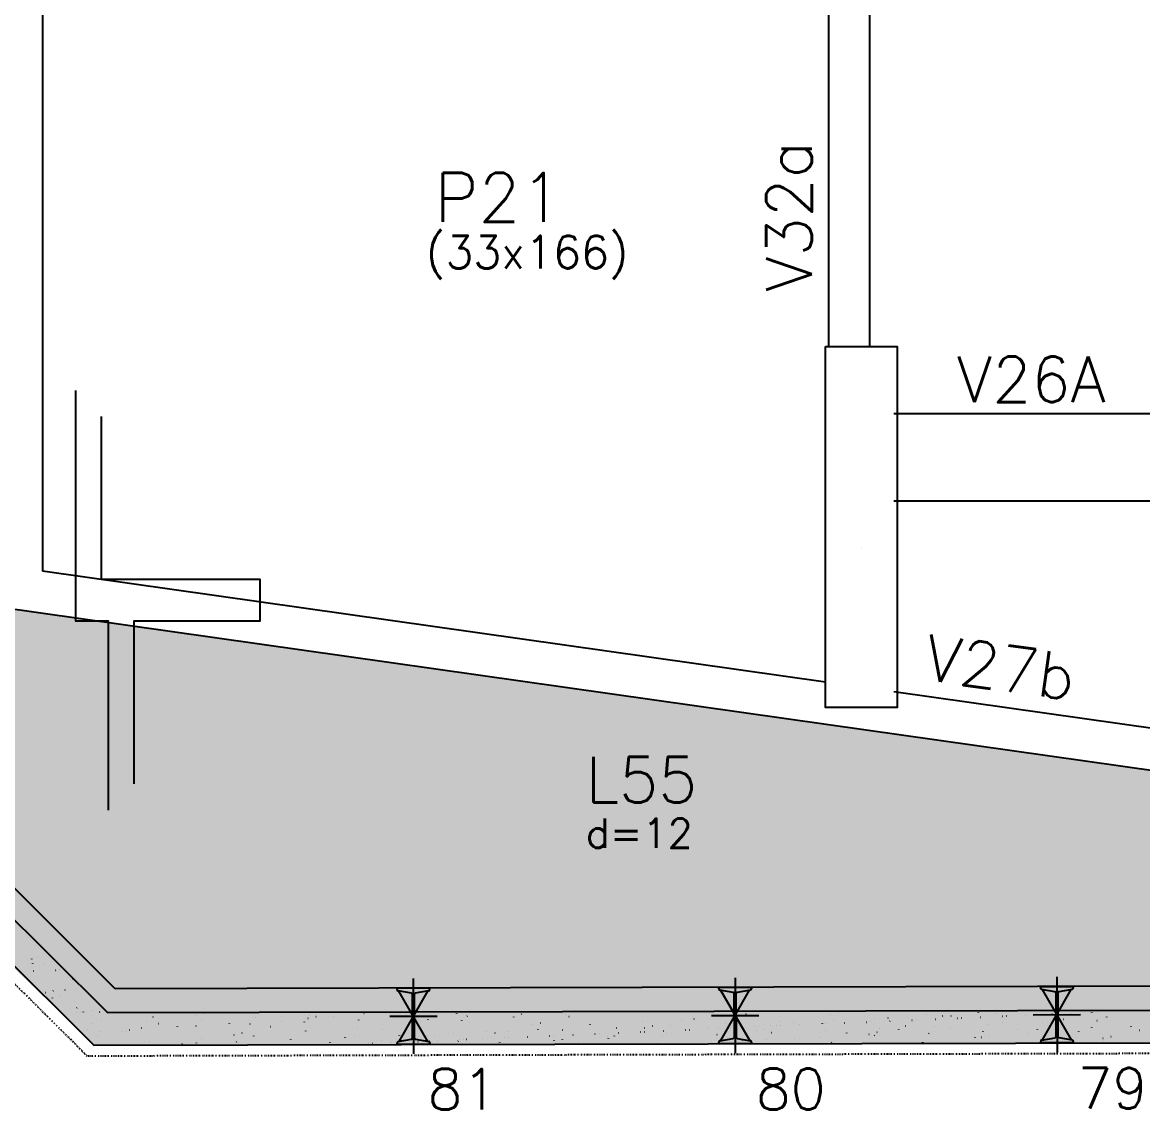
# Model space of a CAD drawing. Extents: x -40810 to 33675, y -2018 to 21213.
# Drawn here: x -6472 to -5957, y 8361 to 8862 of the extents above; entities that cross this region are included whole.
import ezdxf

# ---------------------------------------------------------------- set-up
doc = ezdxf.new("R2010")
doc.units = 0
doc.linetypes.add('ESTILO_TQS_0003', pattern=[1.5, 0.5, -0.4, 0.1, -0.5])
doc.layers.get('0').update_dxf_attribs({"color": 1, "lineweight": 9})
for name, color, linetype in [('1', 5, 'Continuous'), ('10', 7, 'Continuous'), ('12', 3, 'Continuous'), ('13', 7, 'Continuous'), ('133', 176, 'Continuous'), ('18', 9, 'Continuous'), ('19', 5, 'Continuous'), ('24', 5, 'ESTILO_TQS_0003'), ('242', 3, 'Continuous'), ('3', 2, 'Continuous'), ('49', 20, 'Continuous'), ('51', 6, 'Continuous'), ('52', 21, 'Continuous'), ('8', 5, 'Continuous'), ('9', 3, 'Continuous')]:
    doc.layers.add(name, color=color, linetype=linetype)
doc.styles.get("Standard").update_dxf_attribs({"font": 'romans.shx', "width": 0.8})

# ---------------------------------------------------------------- blocks, each defined once
blk = doc.blocks.new('_H9EFD498501-000')
for p, q in [((197.190709, 417.339344), (197.200499, 417.413702)), ((198.965009, 417.424696), (199.010666, 417.484197)), ((197.112982, 416.748949), (197.112982, 416.748949)), ((197.869192, 415.9966), (197.869192, 415.9966)), ((200.648124, 413.231859), (200.648124, 413.231859)), ((202.822831, 413.71398), (202.896053, 413.730213)), ((208.454023, 412.853307), (208.463813, 412.927666)), ((216.941945, 409.227005), (216.987602, 409.286507)), ((219.614548, 407.586508), (219.624337, 407.660867)), ((207.594078, 406.321372), (207.594078, 406.321372)), ((207.594078, 406.321372), (207.594078, 406.321372)), ((207.594078, 406.321372), (207.594078, 406.321372)), ((208.954797, 404.9676), (208.954797, 404.9676)), ((208.954797, 404.9676), (208.954797, 404.9676)), ((209.117901, 404.974721), (209.19283, 404.977993)), ((211.243783, 402.690302), (211.243783, 402.690302)), ((211.243783, 402.690302), (211.243783, 402.690302)), ((211.243783, 402.690302), (211.243783, 402.690302)), ((211.630745, 402.305316), (211.630745, 402.305316)), ((211.630745, 402.305316), (211.630745, 402.305316)), ((211.630745, 402.305316), (211.630745, 402.305316)), ((213.198062, 404.347882), (213.243719, 404.407384)), ((216.724825, 403.90542), (216.798047, 403.921653)), ((219.233264, 405.416368), (219.308193, 405.419639)), ((220.385935, 404.717068), (220.459157, 404.733301)), ((221.10648, 405.498154), (221.181409, 405.501425)), ((230.701651, 401.762022), (230.711441, 401.83638)), ((218.075173, 395.893794), (218.075173, 395.893794)), ((218.075173, 395.893794), (218.075173, 395.893794)), ((221.839443, 392.148745), (221.839443, 392.148745)), ((221.839443, 392.148745), (221.839443, 392.148745)), ((221.839443, 392.148745), (221.839443, 392.148745)), ((228.778, 393.026363), (228.823657, 393.085864)), ((231.174998, 396.150192), (231.220655, 396.209693)), ((234.287928, 394.908508), (234.36115, 394.924741)), ((237.949038, 395.720157), (238.02226, 395.73639)), ((225.392298, 388.614031), (225.392298, 388.614031)), ((225.392298, 388.614031), (225.392298, 388.614031)), ((229.213653, 390.45955), (229.223442, 390.533909)), ((228.312596, 385.708645), (228.312596, 385.708645)), ((228.312596, 385.708645), (228.312596, 385.708645)), ((228.312596, 385.708645), (228.312596, 385.708645)), ((228.556268, 385.466217), (228.556268, 385.466217)), ((228.556268, 385.466217), (228.556268, 385.466217)), ((228.556268, 385.466217), (228.556268, 385.466217)), ((228.775604, 385.72886), (228.850532, 385.732132)), ((230.648819, 385.810647), (230.723748, 385.813918)), ((232.435102, 381.607189), (232.435102, 381.607189)), ((232.435102, 381.607189), (232.435102, 381.607189)), ((234.643815, 382.096849), (234.717037, 382.113082)), ((239.490396, 386.196678), (239.565324, 386.19995)), ((240.374178, 385.192751), (240.383967, 385.26711)), ((246.754936, 384.828672), (246.800593, 384.888174)), ((240.499912, 376.676967), (240.545569, 376.736468)), ((251.461281, 379.368265), (251.471071, 379.442623)), ((239.037363, 375.03864), (239.037363, 375.03864)), ((239.037363, 375.03864), (239.037363, 375.03864)), ((239.153851, 374.922746), (239.153851, 374.922746)), ((243.030762, 371.065632), (243.030762, 371.065632)), ((243.030762, 371.065632), (243.030762, 371.065632)), ((252.206918, 373.099937), (252.280141, 373.11617)), ((247.670394, 366.44969), (247.670394, 366.44969)), ((247.670394, 366.44969), (247.670394, 366.44969)), ((249.032735, 366.509171), (249.107664, 366.512443)), ((249.973283, 368.065793), (249.983072, 368.140152)), ((258.476848, 368.479276), (258.522505, 368.538778)), ((259.148098, 366.950817), (259.223027, 366.954089)), ((261.021314, 367.032604), (261.096242, 367.035875)), ((249.518459, 364.611062), (249.518459, 364.611062)), ((249.518459, 364.611062), (249.518459, 364.611062)), ((249.518459, 364.611062), (249.518459, 364.611062)), ((252.915404, 361.231462), (252.915404, 361.231462)), ((252.915404, 361.231462), (252.915404, 361.231462)), ((252.915404, 361.231462), (252.915404, 361.231462)), ((254.732965, 363.600153), (254.778622, 363.659655)), ((256.590026, 361.181091), (256.663248, 361.197324)), ((261.133807, 362.798994), (261.143597, 362.873353)), ((269.770022, 364.103026), (269.843244, 364.119259)), ((253.626421, 360.524076), (253.626421, 360.524076)), ((272.220911, 356.974507), (272.2307, 357.048866)), ((259.999554, 354.183485), (259.999554, 354.183485)), ((259.999554, 354.183485), (259.999554, 354.183485)), ((270.312903, 352.278634), (270.35856, 352.338135)), ((270.49202, 351.372531), (270.565242, 351.388764)), ((272.709901, 355.402463), (272.755558, 355.461964)), ((274.15313, 352.18418), (274.226352, 352.200413)), ((264.22208, 349.982519), (264.22208, 349.982519)), ((264.22208, 349.982519), (264.22208, 349.982519)), ((264.22208, 349.982519), (264.22208, 349.982519)), ((266.676957, 347.540177), (266.676957, 347.540177)), ((266.676957, 347.540177), (266.676957, 347.540177)), ((267.028193, 347.190735), (267.028193, 347.190735)), ((267.028193, 347.190735), (267.028193, 347.190735)), ((267.028193, 347.190735), (267.028193, 347.190735)), ((268.690437, 347.26331), (268.765366, 347.266582)), ((270.563653, 347.345097), (270.638582, 347.348368)), ((270.732912, 345.672036), (270.742702, 345.746394)), ((279.40523, 347.731128), (279.480158, 347.7344)), ((270.480649, 343.755908), (270.480649, 343.755908)), ((270.480649, 343.755908), (270.480649, 343.755908)), ((270.480649, 343.755908), (270.480649, 343.755908)), ((281.893437, 340.405237), (281.903226, 340.479595)), ((285.281036, 340.159794), (285.326693, 340.219296)), ((288.055123, 342.37562), (288.128346, 342.391853)), ((289.024918, 345.038917), (289.070575, 345.098419)), ((291.716234, 343.187269), (291.789456, 343.203502)), ((274.81774, 339.440963), (274.81774, 339.440963)), ((274.81774, 339.440963), (274.81774, 339.440963)), ((274.81774, 339.440963), (274.81774, 339.440963)), ((282.884037, 337.035966), (282.929695, 337.095467)), ((280.43851, 333.848893), (280.43851, 333.848893)), ((280.43851, 333.848893), (280.43851, 333.848893)), ((280.961744, 333.32833), (280.961744, 333.32833)), ((280.961744, 333.32833), (280.961744, 333.32833)), ((292.98054, 334.58075), (292.99033, 334.655109)), ((301.596053, 329.796249), (301.64171, 329.855751)), ((304.243854, 330.094714), (304.253644, 330.169073)), ((285.413399, 328.899406), (285.413399, 328.899406)), ((285.413399, 328.899406), (285.413399, 328.899406)), ((286.385992, 327.93178), (286.385992, 327.93178)), ((286.385992, 327.93178), (286.385992, 327.93178)), ((288.41101, 329.563961), (288.484232, 329.580194)), ((288.947569, 328.043621), (289.022497, 328.046893)), ((297.85217, 324.917126), (297.897827, 324.976628)), ((299.062932, 328.485267), (299.137861, 328.488539)), ((300.936148, 328.567054), (301.011076, 328.570325)), ((291.44284, 322.900753), (291.44284, 322.900753)), ((291.44284, 322.900753), (291.44284, 322.900753)), ((291.44284, 322.900753), (291.44284, 322.900753)), ((291.492542, 323.278279), (291.502331, 323.352637)), ((294.200063, 320.157608), (294.200063, 320.157608)), ((294.200063, 320.157608), (294.200063, 320.157608)), ((295.455172, 321.793297), (295.500829, 321.852799)), ((305.974114, 320.567049), (306.047336, 320.583282)), ((296.009059, 318.35785), (296.009059, 318.35785)), ((296.009059, 318.35785), (296.009059, 318.35785)), ((302.653067, 318.01148), (302.662856, 318.085838)), ((314.167187, 314.553581), (314.212844, 314.613082)), ((301.923935, 312.473176), (301.923935, 312.473176)), ((301.923935, 312.473176), (301.923935, 312.473176)), ((310.423304, 309.674458), (310.468962, 309.733959)), ((313.74017, 312.186993), (313.74996, 312.261352)), ((319.320063, 309.265578), (319.394992, 309.26885)), ((323.537217, 311.570138), (323.61044, 311.586371)), ((305.74379, 308.672825), (305.74379, 308.672825)), ((305.74379, 308.672825), (305.74379, 308.672825)), ((305.74379, 308.672825), (305.74379, 308.672825)), ((306.604718, 307.816293), (306.604718, 307.816293)), ((306.604718, 307.816293), (306.604718, 307.816293)), ((306.604718, 307.816293), (306.604718, 307.816293)), ((306.696111, 307.836555), (306.769334, 307.852788)), ((307.961616, 306.466324), (307.961616, 306.466324)), ((307.961616, 306.466324), (307.961616, 306.466324)), ((308.026306, 306.550629), (308.071963, 306.610131)), ((308.605271, 308.79776), (308.6802, 308.801032)), ((310.357221, 308.648203), (310.430444, 308.664436)), ((310.478487, 308.879547), (310.553415, 308.882818)), ((325.003484, 307.700957), (325.013274, 307.775315)), ((312.40503, 302.045599), (312.40503, 302.045599)), ((324.259215, 298.839643), (324.332437, 298.855876)), ((326.738322, 299.310913), (326.783979, 299.370414)), ((327.920325, 299.651292), (327.993547, 299.667525)), ((317.200378, 297.274737), (317.200378, 297.274737)), ((317.200378, 297.274737), (317.200378, 297.274737)), ((317.200378, 297.274737), (317.200378, 297.274737)), ((322.994439, 294.43179), (323.040096, 294.491291)), ((323.412696, 295.617723), (323.422486, 295.692081)), ((321.723169, 292.775039), (321.723169, 292.775039)), ((321.723169, 292.775039), (321.723169, 292.775039)), ((321.723169, 292.775039), (321.723169, 292.775039)), ((322.886125, 291.618021), (322.886125, 291.618021)), ((322.886125, 291.618021), (322.886125, 291.618021)), ((325.101589, 289.41387), (325.101589, 289.41387)), ((325.101589, 289.41387), (325.101589, 289.41387)), ((328.862403, 289.578071), (328.937331, 289.581342)), ((334.4998, 289.793236), (334.509589, 289.867595)), ((338.977766, 290.019717), (339.052695, 290.022989)), ((340.850981, 290.101504), (340.92591, 290.104775)), ((341.822319, 289.842732), (341.895541, 289.858965)), ((327.796037, 286.73318), (327.796037, 286.73318)), ((327.796037, 286.73318), (327.796037, 286.73318)), ((327.796037, 286.73318), (327.796037, 286.73318)), ((339.309456, 284.068244), (339.355113, 284.127746)), ((345.763114, 285.3072), (345.772903, 285.381558)), ((333.367221, 281.190444), (333.367221, 281.190444)), ((335.484722, 279.083754), (335.484722, 279.083754)), ((335.484722, 279.083754), (335.484722, 279.083754)), ((335.484722, 279.083754), (335.484722, 279.083754)), ((335.565573, 279.189121), (335.61123, 279.248623)), ((338.391697, 276.191624), (338.391697, 276.191624)), ((338.391697, 276.191624), (338.391697, 276.191624)), ((342.178205, 277.031072), (342.251428, 277.047305)), ((344.172326, 273.223966), (344.182115, 273.298324)), ((358.135614, 276.977282), (358.181271, 277.036783)), ((343.848316, 270.762867), (343.848316, 270.762867)), ((343.848316, 270.762867), (343.848316, 270.762867)), ((344.459387, 270.154915), (344.459387, 270.154915)), ((344.459387, 270.154915), (344.459387, 270.154915)), ((344.459387, 270.154915), (344.459387, 270.154915)), ((348.520105, 270.33221), (348.595034, 270.335482)), ((350.393321, 270.413997), (350.468249, 270.417268)), ((351.880591, 268.825576), (351.926248, 268.885078)), ((359.234897, 270.800028), (359.309826, 270.8033)), ((359.741309, 268.034161), (359.814531, 268.050394)), ((348.987356, 265.650067), (348.987356, 265.650067)), ((348.987356, 265.650067), (348.987356, 265.650067)), ((349.246275, 265.39247), (349.246275, 265.39247)), ((355.259429, 267.399479), (355.269219, 267.473837)), ((366.522743, 262.913443), (366.532533, 262.987801)), ((354.329411, 260.335289), (354.329411, 260.335289)), ((370.706749, 261.734614), (370.752406, 261.794115)), ((377.683268, 257.646644), (377.693058, 257.721002)), ((359.583016, 255.108511), (359.583016, 255.108511)), ((359.583016, 255.108511), (359.583016, 255.108511)), ((359.583016, 255.108511), (359.583016, 255.108511)), ((360.463307, 255.303666), (360.536529, 255.319899)), ((364.124417, 256.115315), (364.197639, 256.131548)), ((364.451725, 253.582908), (364.497382, 253.642409)), ((363.007828, 251.701185), (363.007828, 251.701185)), ((363.817186, 250.89596), (363.817186, 250.89596)), ((363.817186, 250.89596), (363.817186, 250.89596)), ((364.810507, 249.907712), (364.810507, 249.907712)), ((364.810507, 249.907712), (364.810507, 249.907712)), ((364.931955, 250.830209), (364.941745, 250.904567)), ((368.777236, 251.112521), (368.852165, 251.115792)), ((378.8926, 251.554167), (378.967528, 251.557439)), ((380.765815, 251.635954), (380.840744, 251.639225)), ((385.674881, 249.615774), (385.720538, 249.675276)), ((370.178675, 244.566954), (370.178675, 244.566954)), ((370.178675, 244.566954), (370.178675, 244.566954)), ((370.178675, 244.566954), (370.178675, 244.566954)), ((376.019059, 245.005722), (376.028849, 245.08008)), ((378.02641, 246.306755), (378.099632, 246.322988)), ((381.68752, 247.118404), (381.760743, 247.134637)), ((383.277883, 246.491945), (383.32354, 246.551447)), ((375.291602, 239.480135), (375.291602, 239.480135)), ((376.769381, 238.009901), (376.769381, 238.009901)), ((377.022859, 238.34024), (377.068517, 238.399741)), ((387.282373, 240.519686), (387.292163, 240.594044)), ((395.589514, 237.309844), (395.662736, 237.326077)), ((380.774335, 234.025397), (380.774335, 234.025397)), ((380.774335, 234.025397), (380.774335, 234.025397)), ((380.774335, 234.025397), (380.774335, 234.025397)), ((388.434939, 231.86666), (388.509868, 231.869932)), ((390.308154, 231.948446), (390.383083, 231.951718)), ((398.246016, 234.373106), (398.291673, 234.432607)), ((398.442898, 235.252887), (398.452687, 235.327245)), ((399.149731, 232.334478), (399.22466, 232.337749)), ((383.174985, 231.637006), (383.174985, 231.637006)), ((383.174985, 231.637006), (383.174985, 231.637006)), ((383.174985, 231.637006), (383.174985, 231.637006)), ((385.772697, 229.052557), (385.772697, 229.052557)), ((385.772697, 229.052557), (385.772697, 229.052557)), ((385.772697, 229.052557), (385.772697, 229.052557)), ((395.849018, 231.249277), (395.894675, 231.308779)), ((390.530934, 224.318616), (390.530934, 224.318616)), ((390.530934, 224.318616), (390.530934, 224.318616)), ((391.369994, 223.483841), (391.369994, 223.483841)), ((391.369994, 223.483841), (391.369994, 223.483841)), ((395.945401, 224.498184), (396.018623, 224.514417)), ((396.778689, 222.611965), (396.788478, 222.686323)), ((396.253792, 218.62498), (396.253792, 218.62498)), ((408.042003, 218.125929), (408.051792, 218.200287)), ((410.81715, 219.130438), (410.862807, 219.189939)), ((401.965654, 212.942284), (401.965654, 212.942284)), ((401.965654, 212.942284), (401.965654, 212.942284)), ((402.532783, 212.378051), (402.532783, 212.378051)), ((402.532783, 212.378051), (402.532783, 212.378051)), ((408.420152, 216.006609), (408.465809, 216.06611)), ((408.69207, 212.646971), (408.766999, 212.650242)), ((413.508504, 215.501273), (413.581726, 215.517506)), ((418.807434, 213.088617), (418.882362, 213.091889)), ((419.202527, 212.85913), (419.212317, 212.933488)), ((420.680649, 213.170404), (420.755578, 213.173675)), ((404.292487, 210.627332), (404.292487, 210.627332)), ((404.292487, 210.627332), (404.292487, 210.627332)), ((406.734888, 208.197403), (406.734888, 208.197403)), ((406.734888, 208.197403), (406.734888, 208.197403)), ((406.734888, 208.197403), (406.734888, 208.197403)), ((427.132167, 208.766892), (427.177824, 208.826394)), ((412.561313, 202.400728), (412.561313, 202.400728)), ((412.561313, 202.400728), (412.561313, 202.400728)), ((412.561313, 202.400728), (412.561313, 202.400728)), ((414.230502, 202.770778), (414.303724, 202.787011)), ((417.891612, 203.582427), (417.964834, 203.59866)), ((423.388285, 203.887769), (423.433942, 203.947271)), ((417.215983, 197.769825), (417.215983, 197.769825)), ((417.538318, 200.218208), (417.548108, 200.292566)), ((418.05404, 196.936047), (418.05404, 196.936047)), ((418.05404, 196.936047), (418.05404, 196.936047)), ((420.991286, 200.763941), (421.036944, 200.823442)), ((428.801632, 195.732172), (428.811422, 195.80653)), ((421.890582, 193.119096), (421.890582, 193.119096)), ((421.890582, 193.119096), (421.890582, 193.119096)), ((421.890582, 193.119096), (421.890582, 193.119096)), ((423.156972, 191.859171), (423.156972, 191.859171)), ((423.156972, 191.859171), (423.156972, 191.859171)), ((423.156972, 191.859171), (423.156972, 191.859171)), ((428.349773, 193.40111), (428.424701, 193.404381)), ((430.222988, 193.482896), (430.297917, 193.486168)), ((431.793606, 193.773867), (431.866828, 193.7901)), ((435.454716, 194.585515), (435.527938, 194.601748)), ((439.064565, 193.868928), (439.139493, 193.872199)), ((439.703302, 193.524224), (439.748959, 193.583726)), ((427.697078, 187.342248), (427.697078, 187.342248)), ((427.697078, 187.342248), (427.697078, 187.342248)), ((427.697078, 187.342248), (427.697078, 187.342248)), ((433.562421, 185.521272), (433.608078, 185.580774)), ((435.959419, 188.645101), (436.005076, 188.704603)), ((439.962157, 190.465373), (439.971947, 190.539731)), ((431.815593, 183.244762), (431.815593, 183.244762)), ((431.815593, 183.244762), (431.815593, 183.244762)), ((433.752632, 181.317615), (433.752632, 181.317615)), ((433.752632, 181.317615), (433.752632, 181.317615)), ((433.752632, 181.317615), (433.752632, 181.317615)), ((439.213957, 184.782232), (439.213957, 184.782232)), ((439.213957, 184.782232), (439.213957, 184.782232))]:
    blk.add_line(p, q)
blk = doc.blocks.new('_H9EFD498501-001')
for p, q in [((463.800573, 191.457321), (463.810363, 191.53168)), ((483.405033, 192.325287), (483.478255, 192.34152)), ((487.066143, 193.136936), (487.139365, 193.153168)), ((510.860536, 191.381069), (510.906193, 191.44057)), ((535.016459, 190.876707), (535.089682, 190.89294)), ((535.827575, 192.293058), (535.873232, 192.352559)), ((538.677569, 191.688356), (538.750792, 191.704589)), ((546.828767, 191.843269), (546.838557, 191.917627)), ((560.794614, 193.205047), (560.840271, 193.264548)), ((570.740605, 193.392905), (570.750394, 193.467264)), ((583.364655, 190.993207), (583.410312, 191.052709)), ((603.468993, 193.161711), (603.542215, 193.177944)), ((608.331694, 191.905196), (608.377351, 191.964698)), ((629.754172, 191.448454), (629.763961, 191.522812)), ((633.298733, 192.817186), (633.34439, 192.876687)), ((653.592588, 192.440403), (653.602378, 192.514761)), ((655.080419, 191.713131), (655.153642, 191.729364)), ((658.265772, 193.729175), (658.311429, 193.788676)), ((723.899064, 194.079299), (723.972286, 194.095532)), ((736.620782, 192.82635), (736.630572, 192.900709)), ((775.51049, 192.630719), (775.583713, 192.646952)), ((779.171601, 193.442368), (779.244823, 193.458601)), ((795.63435, 190.881899), (795.644139, 190.956257)), ((801.812983, 191.049404), (801.85864, 191.108905)), ((819.546187, 192.431535), (819.555976, 192.505894)), ((826.780022, 191.961393), (826.825679, 192.020895)), ((827.121917, 191.18214), (827.19514, 191.198373)), ((830.783027, 191.993788), (830.85625, 192.010021)), ((833.665065, 190.993423), (833.739993, 190.996695)), ((835.53828, 191.07521), (835.613209, 191.078481)), ((843.384603, 193.423484), (843.394392, 193.497842)), ((844.379857, 191.461241), (844.454786, 191.464513)), ((851.747061, 192.873382), (851.792718, 192.932884)), ((854.49522, 191.902887), (854.570149, 191.906159)), ((856.368436, 191.984674), (856.443364, 191.987945)), ((865.210012, 192.370705), (865.284941, 192.373977)), ((875.325376, 192.812352), (875.400304, 192.815623)), ((876.7141, 193.785371), (876.759757, 193.844873)), ((877.198591, 192.894138), (877.27352, 192.897409)), ((886.040168, 193.28017), (886.115097, 193.283441)), ((895.574451, 193.467143), (895.647673, 193.483376)), ((896.155531, 193.721816), (896.23046, 193.725087)), ((898.028747, 193.803602), (898.103675, 193.806874)), ((902.39817, 191.479033), (902.40796, 191.553391)), ((906.870323, 194.189634), (906.945252, 194.192905)), ((916.985687, 194.63128), (917.060615, 194.634552)), ((453.017819, 185.588604), (453.091041, 185.604837)), ((458.52946, 186.433261), (458.575117, 186.492763)), ((460.926458, 189.55709), (460.972115, 189.616592)), ((466.197815, 188.510539), (466.271038, 188.526772)), ((475.063887, 186.971285), (475.073677, 187.045643)), ((483.496499, 187.345251), (483.542156, 187.404752)), ((485.893497, 190.469079), (485.939154, 190.528581)), ((498.975725, 188.520921), (498.985514, 188.59528)), ((508.463538, 188.25724), (508.509195, 188.316741)), ((517.809242, 187.061959), (517.882465, 187.078192)), ((522.814141, 189.51287), (522.82393, 189.587228)), ((533.430577, 189.169229), (533.476234, 189.22873)), ((557.989292, 186.57647), (557.999081, 186.650828)), ((558.397616, 190.081218), (558.443273, 190.14072)), ((569.420669, 185.613379), (569.493891, 185.629612)), ((581.827708, 187.568419), (581.837498, 187.642777)), ((586.627886, 189.428127), (586.701109, 189.44436)), ((590.288996, 190.239776), (590.362219, 190.256009)), ((605.842335, 189.898818), (605.852124, 189.973176)), ((638.239313, 187.979548), (638.312536, 187.995781)), ((640.841276, 185.623967), (640.851065, 185.698326)), ((641.900423, 188.791196), (641.973646, 188.807429)), ((652.010749, 185.577469), (652.056406, 185.636971)), ((664.855902, 187.954366), (664.865692, 188.028725)), ((676.977788, 186.489458), (677.023445, 186.54896)), ((688.767739, 189.504003), (688.777529, 189.578361)), ((689.85074, 186.530968), (689.923963, 186.547201)), ((693.51185, 187.342616), (693.585073, 187.358849)), ((701.944827, 187.401447), (701.990484, 187.460949)), ((706.691846, 190.264551), (706.765069, 190.280784)), ((708.684132, 185.536638), (708.759061, 185.539909)), ((710.557348, 185.618424), (710.632276, 185.621696)), ((712.606156, 190.495951), (712.615945, 190.57031)), ((719.398925, 186.004456), (719.473853, 186.007727)), ((723.86947, 186.009915), (723.879259, 186.084273)), ((726.911866, 188.313437), (726.957523, 188.372938)), ((729.514288, 186.446102), (729.589216, 186.449373)), ((731.387503, 186.527888), (731.462432, 186.53116)), ((740.22908, 186.91392), (740.304009, 186.917191)), ((745.123277, 185.894037), (745.196499, 185.910269)), ((747.781307, 187.559551), (747.791096, 187.63391)), ((750.344443, 187.355566), (750.419372, 187.358838)), ((751.878905, 189.225426), (751.924562, 189.284927)), ((752.217659, 187.437353), (752.292587, 187.440624)), ((758.303273, 188.815971), (758.376496, 188.832204)), ((761.059235, 187.823384), (761.134164, 187.826656)), ((771.174599, 188.26503), (771.249527, 188.268302)), ((771.619723, 188.5515), (771.629512, 188.625858)), ((773.047814, 188.346817), (773.122743, 188.350088)), ((776.845944, 190.137415), (776.891601, 190.196916)), ((781.889391, 188.732848), (781.964319, 188.73612)), ((792.004754, 189.174495), (792.079683, 189.177766)), ((793.877969, 189.256281), (793.952898, 189.259553)), ((798.0691, 186.170281), (798.114757, 186.229782)), ((802.719546, 189.642313), (802.794475, 189.645584)), ((806.794874, 185.6151), (806.804664, 185.689458)), ((809.9147, 187.367391), (809.987923, 187.383624)), ((812.834909, 190.083959), (812.909838, 190.08723)), ((814.708125, 190.165745), (814.783053, 190.169017)), ((823.036139, 187.08227), (823.081796, 187.141772)), ((823.549702, 190.551777), (823.62463, 190.555048)), ((830.63329, 186.607049), (830.64308, 186.681407)), ((848.003178, 187.994259), (848.048835, 188.053761)), ((854.647917, 188.937448), (854.657706, 189.011806)), ((861.526127, 185.918812), (861.599349, 185.935045)), ((870.573219, 185.78242), (870.618876, 185.841921)), ((872.970217, 188.906248), (873.015874, 188.96575)), ((878.559754, 190.487084), (878.569544, 190.561442)), ((878.733344, 189.73356), (878.806567, 189.749793)), ((882.394454, 190.545208), (882.467677, 190.561441)), ((895.540258, 186.694409), (895.585915, 186.75391)), ((897.937256, 189.818238), (897.982913, 189.877739)), ((913.661484, 186.992996), (913.671274, 187.067355)), ((438.19396, 182.302233), (438.19396, 182.302233)), ((438.19396, 182.302233), (438.19396, 182.302233)), ((438.19396, 182.302233), (438.19396, 182.302233)), ((449.356709, 184.776955), (449.429931, 184.793188)), ((451.049261, 184.640886), (451.05905, 184.715244)), ((486.224412, 181.704486), (486.234201, 181.778844)), ((500.968136, 183.328376), (501.041358, 183.344609)), ((504.629246, 184.140024), (504.702468, 184.156257)), ((510.062828, 182.696435), (510.072618, 182.770793)), ((527.175553, 181.017523), (527.22121, 181.077025)), ((534.077455, 185.026834), (534.087244, 185.101192)), ((552.142592, 181.929512), (552.18825, 181.989014)), ((552.579563, 181.879796), (552.652785, 181.896029)), ((556.240673, 182.691444), (556.313895, 182.707677)), ((569.076396, 180.751983), (569.086185, 180.826342)), ((577.109631, 182.841502), (577.155289, 182.901003)), ((593.091022, 183.082382), (593.100812, 183.156741)), ((594.417992, 180.54767), (594.492921, 180.550942)), ((602.07667, 183.753491), (602.122328, 183.812992)), ((604.19099, 180.431216), (604.264212, 180.447449)), ((604.533355, 180.989317), (604.608284, 180.992588)), ((606.406571, 181.071103), (606.481499, 181.074374)), ((607.8521, 181.242865), (607.925322, 181.259098)), ((615.248147, 181.457135), (615.323076, 181.460406)), ((617.002859, 184.632019), (617.012649, 184.706377)), ((621.032096, 184.164799), (621.105318, 184.181032)), ((625.363511, 181.898781), (625.438439, 181.902052)), ((627.04371, 184.66548), (627.089367, 184.724981)), ((627.236726, 181.980567), (627.311655, 181.983839)), ((636.078303, 182.366599), (636.153231, 182.36987)), ((646.193666, 182.808245), (646.268595, 182.811517)), ((648.066882, 182.890031), (648.14181, 182.893303)), ((648.266866, 180.698346), (648.312523, 180.757848)), ((652.10459, 181.137931), (652.114379, 181.212289)), ((656.908458, 183.276063), (656.983387, 183.279334)), ((667.023822, 183.717709), (667.09875, 183.720981)), ((668.897037, 183.799496), (668.971966, 183.802767)), ((672.643523, 182.71622), (672.716745, 182.732453)), ((673.233905, 181.610335), (673.279562, 181.669837)), ((676.016427, 182.687567), (676.026216, 182.761926)), ((677.738614, 184.185527), (677.813542, 184.188799)), ((687.853977, 184.627174), (687.928906, 184.630445)), ((689.727192, 184.70896), (689.802121, 184.712231)), ((698.200944, 182.522324), (698.246601, 182.581826)), ((698.568769, 185.094991), (698.643698, 185.098263)), ((699.854843, 183.679516), (699.864632, 183.753874)), ((720.770985, 180.310485), (720.816642, 180.369986)), ((723.167983, 183.434313), (723.21364, 183.493815)), ((724.25495, 181.26764), (724.328172, 181.283873)), ((735.029994, 180.743116), (735.039784, 180.817474)), ((741.462167, 185.082388), (741.535389, 185.098621)), ((745.738024, 181.222474), (745.783681, 181.281975)), ((748.135022, 184.346303), (748.180679, 184.405804)), ((758.86841, 181.735065), (758.8782, 181.809423)), ((770.705063, 182.134463), (770.75072, 182.193965)), ((773.102061, 185.258292), (773.147718, 185.317793)), ((782.883037, 184.065464), (782.892826, 184.139822)), ((793.073594, 183.633808), (793.146816, 183.650041)), ((795.672102, 183.046452), (795.717759, 183.105954)), ((796.734704, 184.445457), (796.807926, 184.46169)), ((820.639141, 183.958441), (820.684798, 184.017943)), ((841.896604, 182.121012), (841.906394, 182.195371)), ((844.685021, 182.185228), (844.758243, 182.201461)), ((845.60618, 184.87043), (845.651837, 184.929932)), ((848.346131, 182.996877), (848.419353, 183.01311)), ((865.808442, 183.670649), (865.818231, 183.745007)), ((889.646858, 184.662597), (889.656647, 184.736956)), ((900.666349, 181.705432), (900.739571, 181.721665)), ((904.327459, 182.517081), (904.400681, 182.533314)), ((917.507455, 185.439016), (917.580677, 185.455249)), ((438.38323, 178.472229), (438.38323, 178.472229)), ((438.38323, 178.472229), (438.38323, 178.472229)), ((450.240946, 178.501127), (450.240946, 178.501127)), ((452.447045, 178.506504), (452.447045, 178.506504)), ((452.447045, 178.506504), (452.447045, 178.506504)), ((462.098663, 178.530026), (462.098663, 178.530026)), ((462.098663, 178.530026), (462.098663, 178.530026)), ((462.098663, 178.530026), (462.098663, 178.530026)), ((462.312575, 180.15485), (462.322364, 180.229208)), ((473.956379, 178.558925), (473.956379, 178.558925)), ((473.956379, 178.558925), (473.956379, 178.558925)), ((473.956379, 178.558925), (473.956379, 178.558925)), ((476.759756, 178.565757), (476.759756, 178.565757)), ((477.241475, 179.193545), (477.287132, 179.253047)), ((479.515647, 178.572473), (479.515647, 178.572473)), ((479.515647, 178.572473), (479.515647, 178.572473)), ((483.760919, 179.513627), (483.834141, 179.52986)), ((485.814096, 178.587823), (485.814096, 178.587823)), ((485.814096, 178.587823), (485.814096, 178.587823)), ((497.671812, 178.616722), (497.671812, 178.616722)), ((497.671812, 178.616722), (497.671812, 178.616722)), ((501.072468, 178.62501), (501.072468, 178.62501)), ((502.208514, 180.105534), (502.254171, 180.165036)), ((509.529528, 178.645621), (509.529528, 178.645621)), ((521.387245, 178.67452), (521.387245, 178.67452)), ((525.38518, 178.684263), (525.38518, 178.684263)), ((533.244961, 178.703418), (533.244961, 178.703418)), ((533.244961, 178.703418), (533.244961, 178.703418)), ((533.244961, 178.703418), (533.244961, 178.703418)), ((538.307503, 178.715756), (538.307503, 178.715756)), ((538.307503, 178.715756), (538.307503, 178.715756)), ((538.307503, 178.715756), (538.307503, 178.715756)), ((545.102678, 178.732317), (545.102678, 178.732317)), ((545.102678, 178.732317), (545.102678, 178.732317)), ((545.237979, 179.760035), (545.247769, 179.834393)), ((549.697891, 178.743516), (549.697891, 178.743516)), ((553.296963, 178.752287), (553.296963, 178.752287)), ((553.296963, 178.752287), (553.296963, 178.752287)), ((553.296963, 178.752287), (553.296963, 178.752287)), ((556.960394, 178.761216), (556.960394, 178.761216)), ((556.960394, 178.761216), (556.960394, 178.761216)), ((562.873044, 179.170388), (562.947973, 179.17366)), ((564.74626, 179.252175), (564.821188, 179.255446)), ((568.818111, 178.790114), (568.818111, 178.790114)), ((573.587837, 179.638206), (573.662765, 179.641478)), ((574.010603, 178.802769), (574.010603, 178.802769)), ((580.675827, 178.819013), (580.675827, 178.819013)), ((583.7032, 180.079852), (583.778128, 180.083124)), ((585.576415, 180.161639), (585.651344, 180.16491)), ((592.533544, 178.847912), (592.533544, 178.847912)), ((592.533544, 178.847912), (592.533544, 178.847912)), ((592.533544, 178.847912), (592.533544, 178.847912)), ((597.099359, 178.859039), (597.099359, 178.859039)), ((597.099359, 178.859039), (597.099359, 178.859039)), ((597.099359, 178.859039), (597.099359, 178.859039)), ((598.323315, 178.862022), (598.323315, 178.862022)), ((598.323315, 178.862022), (598.323315, 178.862022)), ((598.323315, 178.862022), (598.323315, 178.862022)), ((598.332788, 178.874368), (598.378445, 178.933869)), ((604.39126, 178.876811), (604.39126, 178.876811)), ((604.39126, 178.876811), (604.39126, 178.876811)), ((604.39126, 178.876811), (604.39126, 178.876811)), ((616.248976, 178.905709), (616.248976, 178.905709)), ((616.248976, 178.905709), (616.248976, 178.905709)), ((622.636026, 178.921275), (622.636026, 178.921275)), ((622.636026, 178.921275), (622.636026, 178.921275)), ((622.636026, 178.921275), (622.636026, 178.921275)), ((623.299827, 179.786357), (623.345484, 179.845858)), ((628.106693, 178.934608), (628.106693, 178.934608)), ((628.106693, 178.934608), (628.106693, 178.934608)), ((639.964409, 178.963507), (639.964409, 178.963507)), ((646.948738, 178.980528), (646.948738, 178.980528)), ((646.948738, 178.980528), (646.948738, 178.980528)), ((646.948738, 178.980528), (646.948738, 178.980528)), ((651.822126, 178.992405), (651.822126, 178.992405)), ((651.822126, 178.992405), (651.822126, 178.992405)), ((651.822126, 178.992405), (651.822126, 178.992405)), ((655.891215, 179.002322), (655.891215, 179.002322)), ((659.463527, 179.794285), (659.536749, 179.810518)), ((663.679842, 179.021304), (663.679842, 179.021304)), ((663.679842, 179.021304), (663.679842, 179.021304)), ((663.679842, 179.021304), (663.679842, 179.021304)), ((671.26145, 179.039781), (671.26145, 179.039781)), ((671.26145, 179.039781), (671.26145, 179.039781)), ((671.26145, 179.039781), (671.26145, 179.039781)), ((675.537559, 179.050203), (675.537559, 179.050203)), ((675.537559, 179.050203), (675.537559, 179.050203)), ((687.395275, 179.079102), (687.395275, 179.079102)), ((687.395275, 179.079102), (687.395275, 179.079102)), ((695.574161, 179.099034), (695.574161, 179.099034)), ((695.574161, 179.099034), (695.574161, 179.099034)), ((695.803946, 179.398496), (695.849603, 179.457997)), ((699.252992, 179.108), (699.252992, 179.108)), ((711.110708, 179.136899), (711.110708, 179.136899)), ((711.110708, 179.136899), (711.110708, 179.136899)), ((711.110708, 179.136899), (711.110708, 179.136899)), ((711.118157, 179.19348), (711.127946, 179.267838)), ((714.683071, 179.145605), (714.683071, 179.145605)), ((714.683071, 179.145605), (714.683071, 179.145605)), ((719.886873, 179.158288), (719.886873, 179.158288)), ((719.886873, 179.158288), (719.886873, 179.158288)), ((722.968424, 179.165798), (722.968424, 179.165798)), ((722.968424, 179.165798), (722.968424, 179.165798)), ((722.968424, 179.165798), (722.968424, 179.165798)), ((734.826141, 179.194696), (734.826141, 179.194696)), ((734.826141, 179.194696), (734.826141, 179.194696)), ((744.199584, 179.217541), (744.199584, 179.217541)), ((744.199584, 179.217541), (744.199584, 179.217541)), ((746.683857, 179.223595), (746.683857, 179.223595)), ((746.683857, 179.223595), (746.683857, 179.223595)), ((758.541574, 179.252494), (758.541574, 179.252494)), ((768.512296, 179.276794), (768.512296, 179.276794)), ((768.512296, 179.276794), (768.512296, 179.276794)), ((770.39929, 179.281392), (770.39929, 179.281392)), ((773.474927, 179.288888), (773.474927, 179.288888)), ((773.474927, 179.288888), (773.474927, 179.288888)), ((775.866377, 179.81906), (775.939599, 179.835293)), ((782.257007, 179.310291), (782.257007, 179.310291)), ((782.257007, 179.310291), (782.257007, 179.310291)), ((782.257007, 179.310291), (782.257007, 179.310291)), ((792.825008, 179.336047), (792.825008, 179.336047)), ((792.825008, 179.336047), (792.825008, 179.336047)), ((794.114723, 179.33919), (794.114723, 179.33919)), ((794.114723, 179.33919), (794.114723, 179.33919)), ((794.114723, 179.33919), (794.114723, 179.33919)), ((805.97244, 179.368089), (805.97244, 179.368089)), ((805.97244, 179.368089), (805.97244, 179.368089)), ((817.137719, 179.3953), (817.137719, 179.3953)), ((817.137719, 179.3953), (817.137719, 179.3953)), ((817.830156, 179.396987), (817.830156, 179.396987)), ((817.881978, 179.790613), (817.891767, 179.864972)), ((829.687872, 179.425886), (829.687872, 179.425886)), ((832.266783, 179.432171), (832.266783, 179.432171)), ((832.266783, 179.432171), (832.266783, 179.432171)), ((832.266783, 179.432171), (832.266783, 179.432171)), ((841.450431, 179.454553), (841.450431, 179.454553)), ((841.450431, 179.454553), (841.450431, 179.454553)), ((841.545589, 179.454785), (841.545589, 179.454785)), ((841.545589, 179.454785), (841.545589, 179.454785)), ((841.545589, 179.454785), (841.545589, 179.454785)), ((853.403305, 179.483683), (853.403305, 179.483683)), ((853.403305, 179.483683), (853.403305, 179.483683)), ((853.403305, 179.483683), (853.403305, 179.483683)), ((865.261022, 179.512582), (865.261022, 179.512582)), ((865.261022, 179.512582), (865.261022, 179.512582)), ((865.763143, 179.513806), (865.763143, 179.513806)), ((865.763143, 179.513806), (865.763143, 179.513806)), ((877.118738, 179.541481), (877.118738, 179.541481)), ((877.118738, 179.541481), (877.118738, 179.541481)), ((888.976455, 179.57038), (888.976455, 179.57038)), ((890.075854, 179.573059), (890.075854, 179.573059)), ((890.075854, 179.573059), (890.075854, 179.573059)), ((891.058639, 179.575454), (891.058639, 179.575454)), ((891.058639, 179.575454), (891.058639, 179.575454)), ((891.058639, 179.575454), (891.058639, 179.575454)), ((900.834171, 179.599278), (900.834171, 179.599278)), ((900.834171, 179.599278), (900.834171, 179.599278)), ((900.834171, 179.599278), (900.834171, 179.599278)), ((900.910172, 180.176561), (900.919961, 180.25092)), ((912.691888, 179.628177), (912.691888, 179.628177)), ((912.691888, 179.628177), (912.691888, 179.628177)), ((912.691888, 179.628177), (912.691888, 179.628177)), ((914.388566, 179.632312), (914.388566, 179.632312)), ((914.388566, 179.632312), (914.388566, 179.632312))]:
    blk.add_line(p, q)

msp = doc.modelspace()

# ---------------------------------------------------------------- linework, layer by layer
at = {"layer": '1'}
for p, q in [((-6462.753, 9306.113), (-6462.753, 8609.137)), ((-6429.421, 8417.111), (-6629.753, 8616.42)), ((-6102.753, 8558.125), (-6462.753, 8609.137)), ((-6519.585, 8598), (-6101.253, 8538.723)), ((-2911.13, 8425.617), (-6429.421, 8417.111))]:
    msp.add_line(p, q, dxfattribs=at)
for points in [[(-6101.253, 9306.113), (-6101.253, 8712.49)], [(-6082.253, 8712.49), (-6082.253, 9306.113)], [(-5802.253, 8681.613), (-6071.253, 8681.613)], [(-6071.253, 8641.613), (-5792.753, 8641.613)], [(-5357.753, 8452.56), (-6071.253, 8553.662)], [(-6101.253, 8538.723), (-5359.471, 8433.613)]]:
    msp.add_lwpolyline(points, dxfattribs=at)
at = {"layer": '133'}
for points in [[(-6439.136, 8391.081), (-6626.963, 8613.215), (-6689.314, 8632.929)], [(-5359.471, 8433.613), (-6626.964, 8613.215), (-6428.843, 8416.106)], [(-6439.136, 8391.081), (-6428.843, 8416.106), (-6626.963, 8613.215)], [(-5359.471, 8433.613), (-6428.843, 8416.106), (-5352.509, 8419.697)], [(-5334.749, 8393.773), (-5334.749, 8419.758), (-6428.843, 8416.106)], [(-5334.749, 8393.773), (-6428.843, 8416.106), (-6439.136, 8391.081)], [(-6439.136, 8391.081), (-6439.136, 8391.081), (-6428.843, 8416.106)], [(-5334.749, 8393.773), (-6439.136, 8391.081), (-5334.749, 8393.773)]]:
    msp.add_solid(points, dxfattribs=at)
at = {"layer": '18'}
for points in [[(-6447.634, 8692.294), (-6447.634, 8586.294), (-6432.634, 8586.294), (-6432.634, 8499.294)], [(-6420.634, 8511.294), (-6420.634, 8586.294), (-6362.634, 8586.294), (-6362.634, 8605.294), (-6435.634, 8605.294), (-6435.634, 8680.294)]]:
    msp.add_lwpolyline(points, dxfattribs=at)
at = {"layer": '24'}
for p, q in [((-6442.19, 8386.08), (-6690.31, 8632.934)), ((-2878.751, 8394.704), (-6442.19, 8386.08))]:
    msp.add_line(p, q, dxfattribs=at)
at = {"layer": '242'}
msp.add_line((-6086.198, 8619.49), (-6086.198, 8619.49), dxfattribs=at)
at = {"layer": '3'}
msp.add_lwpolyline([(-6102.753, 8712.49), (-6069.753, 8712.49), (-6069.753, 8546.49), (-6102.753, 8546.49), (-6102.753, 8712.49)], dxfattribs=at)
at = {"layer": '49', "linetype": 'Continuous'}
for p, q in [((-6684.315, 8635.009), (-6439.136, 8391.081)), ((-6645.498, 8617.55), (-6432.96, 8406.096)), ((-6432.96, 8406.096), (-5654.301, 8407.994)), ((-6439.136, 8391.081), (-5654.265, 8392.994))]:
    msp.add_line(p, q, dxfattribs=at)
at = {"layer": '51'}
for p, q in [((-6292.264, 8421.792), (-6292.18, 8387.095)), ((-6144.265, 8422.15), (-6144.181, 8387.453)), ((-5996.266, 8422.508), (-5996.182, 8387.811)), ((-6299.753, 8417.425), (-6284.753, 8417.462)), ((-6299.751, 8416.671), (-6299.753, 8417.425)), ((-6293.124, 8415.014), (-6299.267, 8416.064)), ((-6285.55, 8392.887), (-6298.893, 8416)), ((-6298.837, 8392.855), (-6285.606, 8416.032)), ((-6292.591, 8394.477), (-6292.639, 8414.407)), ((-6291.852, 8414.408), (-6291.804, 8394.48)), ((-6285.233, 8416.098), (-6291.371, 8415.018)), ((-6284.753, 8417.462), (-6284.752, 8416.707)), ((-6151.754, 8417.783), (-6136.754, 8417.82)), ((-6151.752, 8417.029), (-6151.754, 8417.783)), ((-6145.125, 8415.372), (-6151.268, 8416.422)), ((-6137.551, 8393.245), (-6150.894, 8416.358)), ((-6150.838, 8393.213), (-6137.607, 8416.39)), ((-6144.592, 8394.835), (-6144.64, 8414.765)), ((-6143.853, 8414.767), (-6143.805, 8394.838)), ((-6137.234, 8416.456), (-6143.372, 8415.376)), ((-6136.754, 8417.82), (-6136.752, 8417.066)), ((-6003.755, 8418.142), (-5988.755, 8418.178)), ((-6003.753, 8417.387), (-6003.755, 8418.142)), ((-5997.126, 8415.73), (-6003.269, 8416.78)), ((-5989.552, 8393.603), (-6002.895, 8416.716)), ((-6002.839, 8393.571), (-5989.608, 8416.748)), ((-5996.593, 8395.194), (-5996.641, 8415.123)), ((-5995.854, 8415.125), (-5995.806, 8395.197)), ((-5989.235, 8416.814), (-5995.373, 8415.735)), ((-5988.755, 8418.178), (-5988.753, 8417.424)), ((-6303.131, 8404.417), (-6281.313, 8404.47)), ((-6155.132, 8404.775), (-6133.314, 8404.828)), ((-6007.133, 8405.133), (-5985.315, 8405.186)), ((-6299.211, 8392.789), (-6293.073, 8393.869)), ((-6291.32, 8393.873), (-6285.177, 8392.823)), ((-6151.212, 8393.147), (-6145.074, 8394.227)), ((-6143.321, 8394.231), (-6137.178, 8393.181)), ((-6003.213, 8393.506), (-5997.074, 8394.585)), ((-5995.322, 8394.589), (-5989.178, 8393.539)), ((-6299.69, 8391.425), (-6299.692, 8392.179)), ((-6284.69, 8391.462), (-6299.69, 8391.425)), ((-6284.692, 8392.216), (-6284.69, 8391.462)), ((-6151.691, 8391.783), (-6151.693, 8392.538)), ((-6136.691, 8391.82), (-6151.691, 8391.783)), ((-6136.693, 8392.574), (-6136.691, 8391.82)), ((-6003.692, 8392.142), (-6003.694, 8392.896)), ((-5988.692, 8392.178), (-6003.692, 8392.142)), ((-5988.694, 8392.932), (-5988.692, 8392.178))]:
    msp.add_line(p, q, dxfattribs=at)
for centre, start, end in [((-6299.126, 8416.673), 180.13866, 256.99988), ((-6293.264, 8414.405), 0.13866, 76.99988), ((-6291.228, 8414.41), 103.27743, 180.13866), ((-6285.377, 8416.706), 283.27743, 0.13866), ((-6151.127, 8417.031), 180.13866, 256.99988), ((-6145.265, 8414.763), 0.13866, 76.99988), ((-6143.228, 8414.768), 103.27743, 180.13866), ((-6137.377, 8417.064), 283.27743, 0.13866), ((-6003.128, 8417.389), 180.13866, 256.99988), ((-5997.266, 8415.121), 0.13866, 76.99988), ((-5995.229, 8415.126), 103.27743, 180.13866), ((-5989.378, 8417.422), 283.27743, 0.13866), ((-6293.216, 8394.477), 283.27751, 0.24365), ((-6291.179, 8394.482), 180.13866, 256.99988), ((-6145.217, 8394.835), 283.27751, 0.24365), ((-6143.18, 8394.84), 180.13866, 256.99988), ((-6137.318, 8392.572), 0.13866, 76.99988), ((-6003.069, 8392.897), 103.27743, 180.13866), ((-5997.218, 8395.193), 283.27751, 0.24365), ((-5995.181, 8395.198), 180.13866, 256.99988), ((-5989.319, 8392.93), 0.13866, 76.99988), ((-6299.067, 8392.181), 103.27743, 180.13866), ((-6285.317, 8392.214), 0.13866, 76.99988), ((-6151.068, 8392.539), 103.27743, 180.13866)]:
    msp.add_arc(centre, 0.625, start, end, dxfattribs=at)

# ---------------------------------------------------------------- block references
at = {"layer": '19'}
for name in ['_H9EFD498501-000', '_H9EFD498501-001']:
    msp.add_blockref(name, (-6875.753, 8212.613), dxfattribs=at)

# ---------------------------------------------------------------- texts
at = {"layer": '10'}
msp.add_text('L55', height=21, dxfattribs=at).set_placement((-6212.921, 8502.743))
at = {"layer": '12'}
msp.add_text('(33x166)', height=15, dxfattribs=at).set_placement((-6286.49, 8748.501))
at = {"layer": '13'}
msp.add_text('d=12', height=13.5, dxfattribs=at).set_placement((-6212.921, 8481.848))
at = {"layer": '52'}
for s, p in [('81', (-6285.719, 8361.497)), ('80', (-6134.751, 8361.578)), ('79', (-5986.752, 8361.936))]:
    msp.add_text(s, height=18.75, dxfattribs=at).set_placement(p)
at = {"layer": '8'}
for s, rotation, p in [('V32a', 90, (-6108.895, 8737.74)), ('V27b', 351.935, (-6057.922, 8559.418))]:
    msp.add_text(s, height=21, rotation=rotation, dxfattribs=at).set_placement(p)
msp.add_text('V26A', height=21, dxfattribs=at).set_placement((-6042.189, 8686.898))
at = {"layer": '9'}
msp.add_text('P21', height=22.5, dxfattribs=at).set_placement((-6282.512, 8769.892))

doc.saveas('drawing.dxf')
